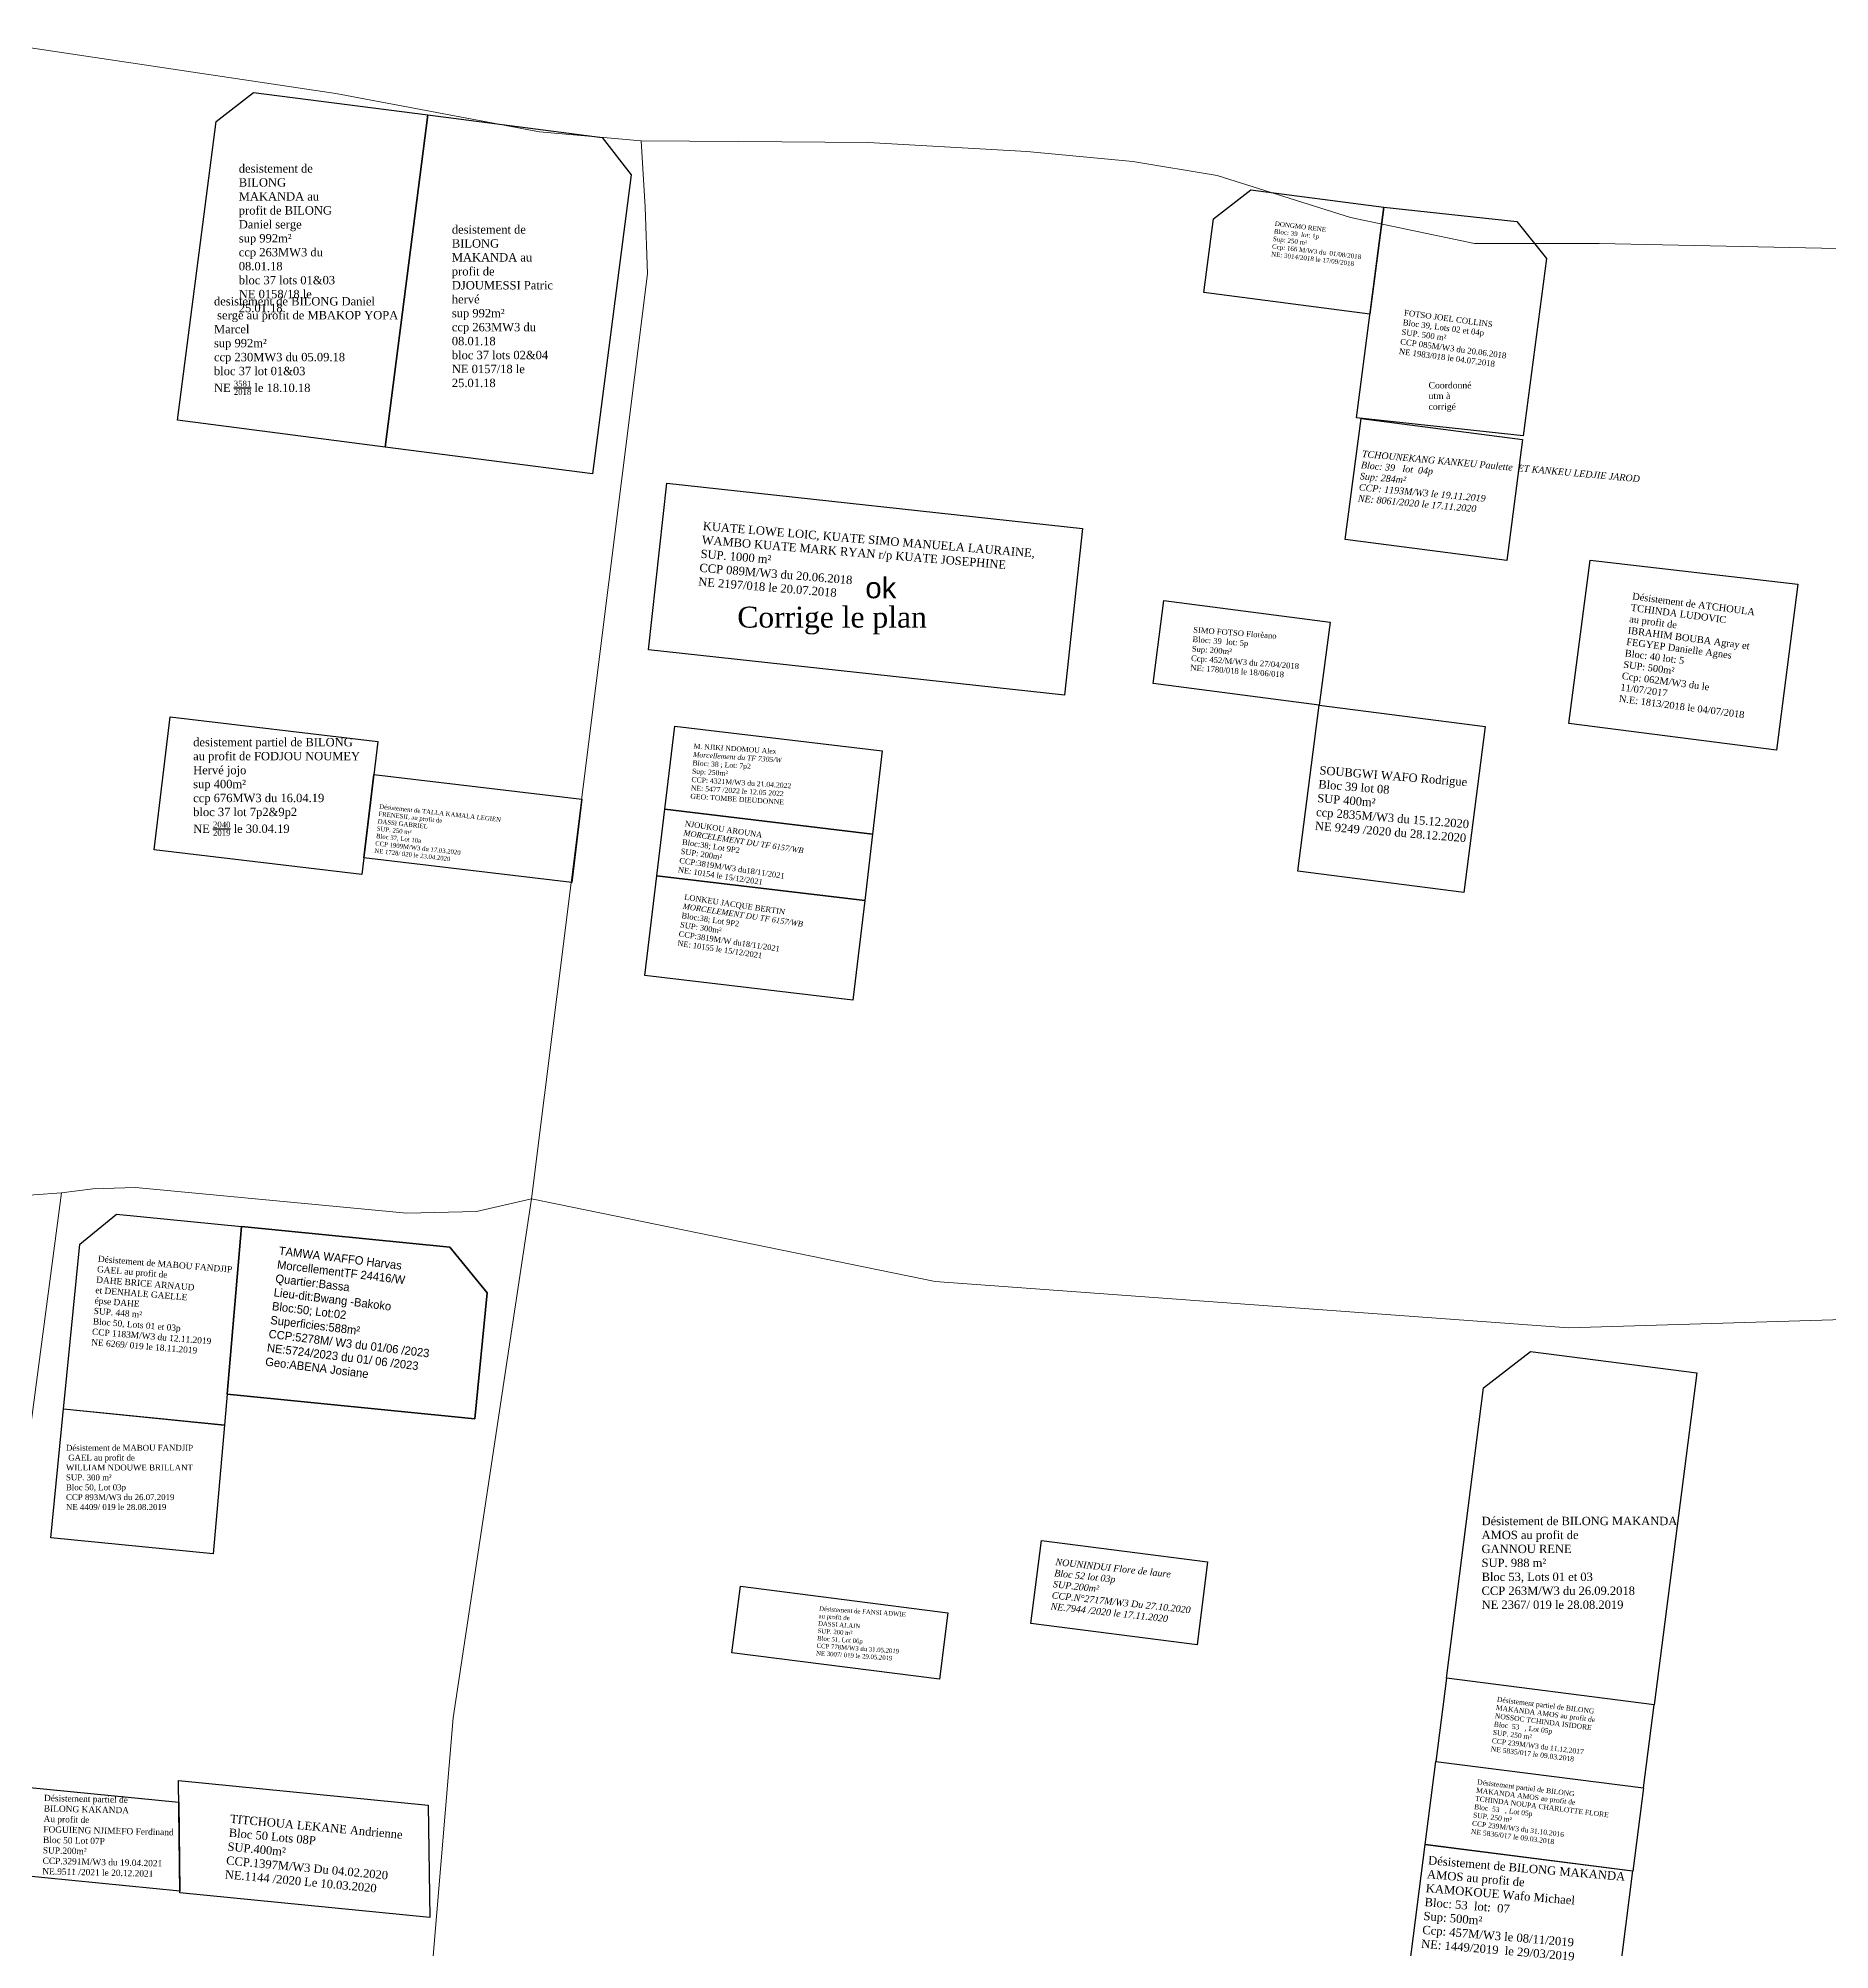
# Model space of a CAD drawing. Header units: millimetres. Extents: x 587399 to 927168, y 438565 to 1444955.
# Drawn here: x 590925 to 591139, y 440157.4 to 440385.7 of the extents above; entities that cross this region are included whole.
import ezdxf

# ---------------------------------------------------------------- set-up
doc = ezdxf.new("R2010")
doc.units = ezdxf.units.MM
doc.header["$LTSCALE"] = 2
doc.layers.add('end maj 26 02 2021', color=7, linetype='Continuous')
doc.layers.add('MAJ DEC 2021', color=234, linetype='Continuous')
doc.layers.add('MAJ APRES LE 13.01.2023', color=222, linetype='Continuous', lineweight=30)
doc.layers.add('Roads_others', color=24, linetype='Continuous', lineweight=9)
doc.styles.get("Standard").update_dxf_attribs({"font": 'arial.ttf'})
doc.styles.add('STYLE3', font='tt0012m_.ttf', dxfattribs={"height": 13})
doc.styles.add('Times 1.0', font='times.ttf', dxfattribs={"width": 0.99, "height": 1})

msp = doc.modelspace()

# ---------------------------------------------------------------- linework, layer by layer
at = {"color": 150, "lineweight": -3, "flags": 128}
msp.add_lwpolyline([(591001.017, 440303.529), (591025.803, 440300.572), (591024.64, 440290.64), (590999.83, 440293.6)], close=True, dxfattribs=at)
at = {"layer": 'end maj 26 02 2021', "color": 150, "lineweight": -3}
msp.add_line((591102.346, 440338.193), (591082.463, 440340.353), dxfattribs=at)
msp.add_line((591102.346, 440338.193), (591082.463, 440340.353), dxfattribs=at)
at = {"layer": 'end maj 26 02 2021', "color": 150, "flags": 128}
for points in [[(590950.692, 440379.231), (590971.52, 440376.546), (590966.412, 440336.875), (590941.617, 440340.069), (590946.214, 440375.775)], [(590950.692, 440379.231), (590971.52, 440376.546), (590966.412, 440336.875), (590941.617, 440340.069), (590946.214, 440375.775)], [(590971.52, 440376.546), (590992.347, 440373.862), (590995.804, 440369.384), (590991.207, 440333.68), (590966.412, 440336.875)], [(590971.52, 440376.546), (590992.347, 440373.862), (590995.804, 440369.384), (590991.207, 440333.68), (590966.412, 440336.875)], [(591085.71, 440365.54), (591101.613, 440363.811), (591105.161, 440359.4), (591102.346, 440338.193), (591082.463, 440340.353)], [(591085.71, 440365.54), (591101.613, 440363.811), (591105.161, 440359.4), (591102.346, 440338.193), (591082.463, 440340.353)], [(591000.073, 440332.541), (591049.743, 440327.121), (591047.583, 440307.241), (590997.893, 440312.641)], [(591000.073, 440332.541), (591049.743, 440327.121), (591047.583, 440307.241), (590997.893, 440312.641)], [(591091.92, 440179.86), (591116.72, 440176.68), (591118, 440186.6), (591093.2, 440189.78)], [(591091.92, 440179.86), (591116.72, 440176.68), (591118, 440186.6), (591093.2, 440189.78)], [(591091.92, 440179.86), (591116.72, 440176.68), (591115.45, 440166.76), (591090.65, 440169.94)], [(591091.92, 440179.86), (591116.72, 440176.68), (591115.45, 440166.76), (591090.65, 440169.94)]]:
    msp.add_lwpolyline(points, close=True, dxfattribs=at)
at = {"layer": 'end maj 26 02 2021', "color": 150, "lineweight": -3, "flags": 128}
msp.add_lwpolyline([(590950.692, 440379.231), (590971.52, 440376.546), (590966.412, 440336.875), (590941.617, 440340.069), (590946.214, 440375.775), (590950.692, 440379.231)], dxfattribs=at)
msp.add_lwpolyline([(590950.692, 440379.231), (590971.52, 440376.546), (590966.412, 440336.875), (590941.617, 440340.069), (590946.214, 440375.775), (590950.692, 440379.231)], dxfattribs=at)
at = {"layer": 'end maj 26 02 2021', "color": 150}
for points in [[(591069.85, 440367.59), (591085.71, 440365.54), (591084.06, 440352.74), (591064.22, 440355.32), (591065.37, 440364.14)], [(591069.85, 440367.59), (591085.71, 440365.54), (591084.06, 440352.74), (591064.22, 440355.32), (591065.37, 440364.14)], [(591059.45, 440318.52), (591079.29, 440315.95), (591078, 440306.04), (591058.17, 440308.61)], [(591059.45, 440318.52), (591079.29, 440315.95), (591078, 440306.04), (591058.17, 440308.61)], [(591090.65, 440169.94), (591115.435, 440166.791), (591112.902, 440146.955), (591088.102, 440149.975)], [(591090.65, 440169.94), (591115.435, 440166.791), (591112.902, 440146.955), (591088.102, 440149.975)]]:
    msp.add_lwpolyline(points, close=True, dxfattribs=at)
at = {"layer": 'end maj 26 02 2021', "color": 150, "lineweight": -3, "flags": 128}
for points in [[(591083, 440340.29), (591102.28, 440337.79), (591100.41, 440323.31), (591081.12, 440325.81)], [(591083, 440340.29), (591102.28, 440337.79), (591100.41, 440323.31), (591081.12, 440325.81)], [(591110.359, 440323.359), (591135.159, 440320.507), (591132.617, 440300.67), (591107.817, 440303.848)], [(591110.359, 440323.359), (591135.159, 440320.507), (591132.617, 440300.67), (591107.817, 440303.848)], [(591078, 440306.05), (591097.84, 440303.47), (591095.27, 440283.64), (591075.43, 440286.21)], [(591078, 440306.05), (591097.84, 440303.47), (591095.27, 440283.64), (591075.43, 440286.21)], [(590940.718, 440304.656), (590965.539, 440301.706), (590963.651, 440285.818), (590938.832, 440288.768)], [(590940.718, 440304.656), (590965.539, 440301.706), (590963.651, 440285.818), (590938.832, 440288.768)], [(590965.071, 440297.734), (590989.902, 440294.787), (590988.723, 440284.858), (590963.891, 440287.806)], [(590965.071, 440297.734), (590989.902, 440294.787), (590988.723, 440284.858), (590963.891, 440287.806)], [(590934.34, 440245.24), (590949.26, 440243.75), (590947.22, 440220.03), (590927.997, 440221.947), (590929.96, 440241.65)], [(590934.34, 440245.24), (590949.26, 440243.75), (590947.22, 440220.03), (590927.997, 440221.947), (590929.96, 440241.65)], [(591103.26, 440228.82), (591123.11, 440226.27), (591118, 440186.6), (591093.2, 440189.78), (591097.64, 440224.49)], [(591103.26, 440228.82), (591123.11, 440226.27), (591118, 440186.6), (591093.2, 440189.78), (591097.64, 440224.49)], [(590927.998, 440221.952), (590947.217, 440220.034), (590945.887, 440204.639), (590926.465, 440206.577)], [(590927.998, 440221.952), (590947.217, 440220.034), (590945.887, 440204.639), (590926.465, 440206.577)], [(591044.84, 440206.25), (591064.67, 440203.71), (591063.41, 440193.79), (591043.57, 440196.33)], [(591044.84, 440206.25), (591064.67, 440203.71), (591063.41, 440193.79), (591043.57, 440196.33)], [(591008.86, 440200.779), (591033.655, 440197.604), (591032.646, 440189.671), (591007.841, 440192.836)], [(591008.86, 440200.779), (591033.655, 440197.604), (591032.646, 440189.671), (591007.841, 440192.836)], [(590941.727, 440177.556), (590971.577, 440174.609), (590971.761, 440161.193), (590941.905, 440164.143)], [(590941.727, 440177.556), (590971.577, 440174.609), (590971.761, 440161.193), (590941.905, 440164.143)]]:
    msp.add_lwpolyline(points, close=True, dxfattribs=at)
at = {"layer": 'MAJ APRES LE 13.01.2023', "color": 232, "lineweight": 30, "flags": 128}
for points in [[(590947.537, 440223.721), (590949.26, 440243.75), (590974.137, 440241.291), (590978.622, 440235.823), (590977.119, 440220.768), (590947.537, 440223.721)], [(590974.137, 440241.291), (590949.26, 440243.75)], [(590978.622, 440235.823), (590974.137, 440241.291)], [(590977.119, 440220.768), (590978.622, 440235.823)], [(590947.537, 440223.721), (590977.119, 440220.768)]]:
    msp.add_lwpolyline(points, dxfattribs=at)
at = {"layer": 'MAJ DEC 2021', "flags": 128}
for points in [[(590999.83, 440293.6), (591024.64, 440290.64), (591023.71, 440282.7), (590998.88, 440285.65)], [(590999.83, 440293.6), (591024.64, 440290.64), (591023.71, 440282.7), (590998.88, 440285.65)], [(590998.88, 440285.66), (591023.71, 440282.7), (591022.29, 440270.79), (590997.46, 440273.74)], [(590998.88, 440285.66), (591023.71, 440282.7), (591022.29, 440270.79), (590997.46, 440273.74)]]:
    msp.add_lwpolyline(points, close=True, dxfattribs=at)
at = {"layer": 'MAJ DEC 2021', "lineweight": -3, "flags": 128}
msp.add_lwpolyline([(590923.561, 440176.793), (590941.761, 440174.995), (590941.902, 440164.338), (590922.52, 440166.253)], close=True, dxfattribs=at)
msp.add_lwpolyline([(590923.561, 440176.793), (590941.761, 440174.995), (590941.902, 440164.338), (590922.52, 440166.253)], close=True, dxfattribs=at)
at = {"layer": 'Roads_others'}
msp.add_line((590927.749, 440247.768), (590917.7, 440171.78), dxfattribs=at)
for points in [[(591351.842, 440338.673), (591314.91, 440345.877), (591308.058, 440347.871), (591297.344, 440348.822), (591289.75, 440348.295), (591282.611, 440348.763), (591278.726, 440349.025), (591236.445, 440353.493), (591170.259, 440360.27), (591160.723, 440360.15), (591111.44, 440361.206), (591096.553, 440361.191), (591081.74, 440364.283), (591065.803, 440369.297), (591055.743, 440370.989), (591043.086, 440372.16), (591024.112, 440373.246), (591008.624, 440373.375), (590997.012, 440373.441), (590984.876, 440374.534), (590960.525, 440379.097), (590916.3, 440385.708)], [(590997.012, 440373.441), (590997.464, 440365.526), (590997.771, 440357.545), (590983.882, 440247.05), (590974.562, 440185.069), (590968.242, 440110.078), (590968.995, 440100.318), (590972.419, 440096.474)], [(590406.98, 440314.653), (590433.972, 440311.286), (590464.685, 440306.508), (590473.623, 440305.632), (590490.264, 440306.577), (590497.335, 440306.982), (590505.151, 440307.211), (590514.266, 440306.811), (590554.359, 440302.528), (590619.507, 440289.283), (590682.203, 440274.852), (590686.811, 440274.282), (590691.141, 440273.755), (590744.893, 440266.922), (590804.385, 440258.634), (590865.806, 440253.588), (590921.089, 440247.508), (590924.441, 440247.544), (590927.749, 440247.768), (590931.49, 440248.259), (590936.608, 440248.407), (590968.996, 440245.333), (590977.333, 440245.563), (590983.882, 440247.05)], [(590983.882, 440247.05), (591032.129, 440237.193), (591107.773, 440231.642), (591157.796, 440233.173), (591166.878, 440232.883), (591180.88, 440230.532), (591194.885, 440225.516), (591206.044, 440223.758), (591218.112, 440223.648), (591238.363, 440222.751), (591263.444, 440220.631), (591268.55, 440221.819), (591271.335, 440223.602), (591273.307, 440226.854), (591275.722, 440232.771)]]:
    msp.add_lwpolyline(points, dxfattribs=at)

# ---------------------------------------------------------------- texts
at = {"insert": (591003.289, 440301.452), "char_height": 0.6, "width": 58.93207, "attachment_point": 1, "rotation": 356.34696}
msp.add_mtext('{\\fTimes New Roman|b0|i0|c186|p18;M. NJIKI NDOMOU Alex\\P\\fTimes New Roman|b0|i1|c0|p18;\\C1;Morcellement du TF 7305/W\\fTimes New Roman|b0|i0|c186|p18;\\C256;\\PBloc: 38 ; Lot: 7p2\\PSup: 250m²\\PCCP: 4321M/W3 du 21.04.2022\\PNE: 5477 /2022 le 12.05 2022\\P\\C1;GEO: TOMBE DIEUDONNE}', dxfattribs=at)
at = {"layer": 'end maj 26 02 2021', "color": 150, "linetype": 'ByBlock', "lineweight": -3, "ltscale": 0.0014, "char_height": 1, "attachment_point": 1, "style": 'Times 1.0'}
for s, insert, width in [('desistement de BILONG MAKANDA au profit de BILONG Daniel serge\\Psup 992m²\\Pccp 263MW3 du 08.01.18\\Pbloc 37 lots 01&03\\PNE 0158/18 le 25.01.18', (590948.934, 440370.649), 12.71746), ('desistement de BILONG MAKANDA au profit de BILONG Daniel serge\\Psup 992m²\\Pccp 263MW3 du 08.01.18\\Pbloc 37 lots 01&03\\PNE 0158/18 le 25.01.18', (590948.934, 440370.649), 12.71746), ('{\\fTimes New Roman|b0|i0|c186|p18;desistement de BILONG MAKANDA au profit de DJOUMESSI Patric hervé\\Psup 992m²\\Pccp 263MW3 du 08.01.18\\Pbloc 37 lots 02&04\\PNE 0157/18 le 25.01.18}', (590974.385, 440363.368), 12.71746), ('{\\fTimes New Roman|b0|i0|c186|p18;desistement de BILONG MAKANDA au profit de DJOUMESSI Patric hervé\\Psup 992m²\\Pccp 263MW3 du 08.01.18\\Pbloc 37 lots 02&04\\PNE 0157/18 le 25.01.18}', (590974.385, 440363.368), 12.71746), ('\\A1;{\\fTimes New Roman|b0|i0|c186|p18;\\C1;desistement de BILONG Daniel\\fTimes New Roman|b0|i0|c0|p18;\\P\\fTimes New Roman|b0|i0|c186|p18; serge au profit de MBAKOP YOPA Marcel\\Psup 992m²\\Pccp 230MW3 du 05.09.18\\Pbloc 37 lot 01&03\\PNE \\H0.7x;\\S3581/2018;\\H1.429x; le 18.10.18}', (590945.97, 440354.789), 24.16369), ('\\A1;{\\fTimes New Roman|b0|i0|c186|p18;\\C1;desistement de BILONG Daniel\\fTimes New Roman|b0|i0|c0|p18;\\P\\fTimes New Roman|b0|i0|c186|p18; serge au profit de MBAKOP YOPA Marcel\\Psup 992m²\\Pccp 230MW3 du 05.09.18\\Pbloc 37 lot 01&03\\PNE \\H0.7x;\\S3581/2018;\\H1.429x; le 18.10.18}', (590945.97, 440354.789), 24.16369), ('\\A1;desistement partiel de BILONG  au profit de {\\fTimes New Roman|b0|i0|c186|p18;FODJOU NOUMEY\\PHervé jojo\\Psup 400m²\\Pccp 676MW3 du 16.04.19\\Pbloc 37 lot 7p2&9p2\\PNE \\H0.7x;\\S2040/2019;\\H1.429x; le 30.04.19}', (590943.485, 440302.115), 19.9865), ('\\A1;desistement partiel de BILONG  au profit de {\\fTimes New Roman|b0|i0|c186|p18;FODJOU NOUMEY\\PHervé jojo\\Psup 400m²\\Pccp 676MW3 du 16.04.19\\Pbloc 37 lot 7p2&9p2\\PNE \\H0.7x;\\S2040/2019;\\H1.429x; le 30.04.19}', (590943.485, 440302.115), 19.9865)]:
    msp.add_mtext(s, dxfattribs=dict(at, insert=insert, width=width))
at = {"layer": 'end maj 26 02 2021', "attachment_point": 1}
for s, width, heights, insert, char_height, rotation in [('{\\fTimes New Roman|b0|i0|c0|p18;DONGMO RENE\\PBloc: 39  lot: 1p\\PSup: 250 m²\\PCcp: 166 M/W3 du  01/08/2018\\PNE: 3014/2018 le 17/09/2018}', 183.65366, [70.047], (591072.733, 440363.847), 0.54773, 353.15229), ('{\\fTimes New Roman|b0|i0|c0|p18;DONGMO RENE\\PBloc: 39  lot: 1p\\PSup: 250 m²\\PCcp: 166 M/W3 du  01/08/2018\\PNE: 3014/2018 le 17/09/2018}', 183.65366, [70.047], (591072.733, 440363.847), 0.54773, 353.15229), ('{\\fTimes New Roman|b0|i0|c0|p18;SIMO FOTSO Florèano\\PBloc: 39  lot: 5p\\PSup: 200m²\\PCcp: 452/M/W3 du 27/04/2018\\PNE: 1780/018 le 18/06/018}', 158.67653, [45.275], (591062.98, 440315.394), 0.68006, 355.65185), ('{\\fTimes New Roman|b0|i0|c0|p18;SIMO FOTSO Florèano\\PBloc: 39  lot: 5p\\PSup: 200m²\\PCcp: 452/M/W3 du 27/04/2018\\PNE: 1780/018 le 18/06/018}', 158.67653, [45.275], (591062.98, 440315.394), 0.68006, 355.65185), ('{\\fTimes New Roman|b0|i0|c0|p18;\\C1;Désistement de BILONG MAKANDA\\PAMOS au profit de\\C256;\\PKAMOKOUE Wafo Michael\\PBloc: 53  lot:  07\\PSup: 500m²\\PCcp: 457M/W3 le 08/11/2019\\PNE: 1449/2019  le 29/03/2019}', 100.46356, [24.384], (591091.062, 440168.556), 1, 355.19771), ('{\\fTimes New Roman|b0|i0|c0|p18;\\C1;Désistement de BILONG MAKANDA\\PAMOS au profit de\\C256;\\PKAMOKOUE Wafo Michael\\PBloc: 53  lot:  07\\PSup: 500m²\\PCcp: 457M/W3 le 08/11/2019\\PNE: 1449/2019  le 29/03/2019}', 100.46356, [24.384], (591091.062, 440168.556), 1, 355.19771)]:
    msp.add_mtext_dynamic_manual_height_columns(s, width=width, gutter_width=12.5, heights=heights, dxfattribs=dict(at, insert=insert, char_height=char_height, rotation=rotation))
at = {"layer": 'end maj 26 02 2021', "color": 150, "linetype": 'ByBlock', "lineweight": -3, "ltscale": 0.0014, "attachment_point": 1, "style": 'Times 1.0'}
for s, insert, char_height, width, rotation in [('{\\fTimes New Roman|b0|i0|c186|p18;\\C256;FOTSO JOEL COLLINS\\PBloc \\fTimes New Roman|b0|i0|c0|p18;39\\fTimes New Roman|b0|i0|c186|p18;, Lot\\fTimes New Roman|b0|i0|c0|p18;s\\fTimes New Roman|b0|i0|c186|p18; \\fTimes New Roman|b0|i0|c0|p18;02 et 04p\\P\\fTimes New Roman|b0|i0|c186|p18;SUP. \\fTimes New Roman|b0|i0|c0|p18;500\\fTimes New Roman|b0|i0|c186|p18; m²\\PCCP \\fTimes New Roman|b0|i0|c0|p18;085\\fTimes New Roman|b0|i0|c186|p18;M/W\\fTimes New Roman|b0|i0|c0|p18;3\\fTimes New Roman|b0|i0|c186|p18; du \\fTimes New Roman|b0|i0|c0|p18;2\\fTimes New Roman|b0|i0|c186|p18;0.\\fTimes New Roman|b0|i0|c0|p18;06\\fTimes New Roman|b0|i0|c186|p18;.201\\fTimes New Roman|b0|i0|c0|p18;8\\fTimes New Roman|b0|i0|c186|p18;\\PNE \\fTimes New Roman|b0|i0|c0|p18;1983\\fTimes New Roman|b0|i0|c186|p18;/018 le 04.07.2018}', (591088.195, 440353.283), 0.697258, 50.50308, 352.37233), ('{\\fTimes New Roman|b0|i0|c186|p18;\\C256;FOTSO JOEL COLLINS\\PBloc \\fTimes New Roman|b0|i0|c0|p18;39\\fTimes New Roman|b0|i0|c186|p18;, Lot\\fTimes New Roman|b0|i0|c0|p18;s\\fTimes New Roman|b0|i0|c186|p18; \\fTimes New Roman|b0|i0|c0|p18;02 et 04p\\P\\fTimes New Roman|b0|i0|c186|p18;SUP. \\fTimes New Roman|b0|i0|c0|p18;500\\fTimes New Roman|b0|i0|c186|p18; m²\\PCCP \\fTimes New Roman|b0|i0|c0|p18;085\\fTimes New Roman|b0|i0|c186|p18;M/W\\fTimes New Roman|b0|i0|c0|p18;3\\fTimes New Roman|b0|i0|c186|p18; du \\fTimes New Roman|b0|i0|c0|p18;2\\fTimes New Roman|b0|i0|c186|p18;0.\\fTimes New Roman|b0|i0|c0|p18;06\\fTimes New Roman|b0|i0|c186|p18;.201\\fTimes New Roman|b0|i0|c0|p18;8\\fTimes New Roman|b0|i0|c186|p18;\\PNE \\fTimes New Roman|b0|i0|c0|p18;1983\\fTimes New Roman|b0|i0|c186|p18;/018 le 04.07.2018}', (591088.195, 440353.283), 0.697258, 50.50308, 352.37233), ('{\\fTimes New Roman|b0|i0|c186|p18;\\C256;KUATE LOWE LOIC, KUATE SIMO MANUELA LAURAINE\\fTimes New Roman|b0|i0|c0|p18;,\\fTimes New Roman|b0|i0|c186|p18;\\PWAMBO\\fTimes New Roman|b0|i0|c0|p18; KUATE MARK RYAN r/p KUATE JOSEPHINE\\PSUP. 1000 m²\\PCCP 089M/W3 du 20.06.2018\\PNE 2197/018 le 20.07.2018\\fTimes New Roman|b0|i0|c186|p18; }', (591004.424, 440327.957), 1, 60.58557, 355.28839), ('{\\fTimes New Roman|b0|i0|c186|p18;\\C256;KUATE LOWE LOIC, KUATE SIMO MANUELA LAURAINE\\fTimes New Roman|b0|i0|c0|p18;,\\fTimes New Roman|b0|i0|c186|p18;\\PWAMBO\\fTimes New Roman|b0|i0|c0|p18; KUATE MARK RYAN r/p KUATE JOSEPHINE\\PSUP. 1000 m²\\PCCP 089M/W3 du 20.06.2018\\PNE 2197/018 le 20.07.2018\\fTimes New Roman|b0|i0|c186|p18; }', (591004.424, 440327.957), 1, 60.58557, 355.28839), ('SOUBGWI WAFO Rodrigue \\PBloc 39 lot 08\\PSUP 400m²\\Pccp 2835M/W3 du 15.12.2020\\PNE 9249 /2020 du 28.12.2020', (591078.081, 440298.773), 1, 19.0788, 355.37859), ('SOUBGWI WAFO Rodrigue \\PBloc 39 lot 08\\PSUP 400m²\\Pccp 2835M/W3 du 15.12.2020\\PNE 9249 /2020 du 28.12.2020', (591078.081, 440298.773), 1, 19.0788, 355.37859), ('{\\C1;Désistement de TALLA KAMALA LEGIEN\\PFRENESIL au profit de\\P\\C256;DASSI GABRIEL\\PSUP. 250 m²\\PBloc 37, Lot 10a\\PCCP 1909M/W3 du 17.03.2020\\PNE 1728/ 020 le 23.04.2020}', (590965.754, 440294.216), 0.53219, 15.72822, 353.70483), ('{\\C1;Désistement de TALLA KAMALA LEGIEN\\PFRENESIL au profit de\\P\\C256;DASSI GABRIEL\\PSUP. 250 m²\\PBloc 37, Lot 10a\\PCCP 1909M/W3 du 17.03.2020\\PNE 1728/ 020 le 23.04.2020}', (590965.754, 440294.216), 0.53219, 15.72822, 353.70483), ('{\\C1;Désistement de MABOU FANDJIP \\PGAEL au profit de\\C256; \\PDAHE BRICE ARNAUD\\Pet DENHALE GAELLE \\Pépse DAHE\\PSUP. 448 m²\\PBloc 50, Lots 01 et 03p\\PCCP 1183M/W3 du 12.11.2019\\PNE 6269/ 019 le 18.11.2019}', (590932.143, 440240.283), 0.74903, 34.26248, 355.4006), ('{\\C1;Désistement de MABOU FANDJIP \\PGAEL au profit de\\C256; \\PDAHE BRICE ARNAUD\\Pet DENHALE GAELLE \\Pépse DAHE\\PSUP. 448 m²\\PBloc 50, Lots 01 et 03p\\PCCP 1183M/W3 du 12.11.2019\\PNE 6269/ 019 le 18.11.2019}', (590932.143, 440240.283), 0.74903, 34.26248, 355.4006), ('\\A1;{\\fTimes New Roman|b0|i1|c0|p18;\\C7;NOUNINDUI Flore de laure\\PBloc 52 lot 03p\\PSUP.200m²\\PCCP.N°2717M/W3 Du 27.10.2020\\PNE.7944 /2020 le 17.11.2020}', (591046.542, 440204.103), 0.8, 19.9534, 353.82752), ('\\A1;{\\fTimes New Roman|b0|i1|c0|p18;\\C7;NOUNINDUI Flore de laure\\PBloc 52 lot 03p\\PSUP.200m²\\PCCP.N°2717M/W3 Du 27.10.2020\\PNE.7944 /2020 le 17.11.2020}', (591046.542, 440204.103), 0.8, 19.9534, 353.82752), ('{\\C1;Désistement de FANSI ADWIE\\Pau profit de\\P\\C256;DASSI ALAIN\\PSUP. 200 m²\\PBloc 51, Lot 06p\\PCCP 778M/W3 du 31.05.2019 \\PNE 3007/ 019 le 29.05.2019}', (591018.283, 440198.391), 0.53333, 18.77413, 356.08944), ('{\\C1;Désistement de FANSI ADWIE\\Pau profit de\\P\\C256;DASSI ALAIN\\PSUP. 200 m²\\PBloc 51, Lot 06p\\PCCP 778M/W3 du 31.05.2019 \\PNE 3007/ 019 le 29.05.2019}', (591018.283, 440198.391), 0.53333, 18.77413, 356.08944), ('{\\C1;Désistement partiel de BILONG \\PMAKANDA AMOS au profit de\\C256;\\PNOSSOC TCHINDA ISIDORE\\PBloc  53   , Lot 05p\\PSUP. 250 m²\\PCCP 239M/W3 du 11.12.2017\\PNE 5835/017 le 09.03.2018}', (591099.281, 440187.583), 0.59703, 29.16681, 352.90615), ('{\\C1;Désistement partiel de BILONG \\PMAKANDA AMOS au profit de\\C256;\\PNOSSOC TCHINDA ISIDORE\\PBloc  53   , Lot 05p\\PSUP. 250 m²\\PCCP 239M/W3 du 11.12.2017\\PNE 5835/017 le 09.03.2018}', (591099.281, 440187.583), 0.59703, 29.16681, 352.90615), ('{\\C1;Désistement partiel de BILONG \\PMAKANDA AMOS au profit de\\C256;\\PTCHINDA NOUPA CHARLOTTE FLORE\\PBloc  53   , Lot 05p\\PSUP. 250 m²\\PCCP 239M/W3 du 31.10.2016\\PNE 5836/017 le 09.03.2018}', (591096.917, 440177.712), 0.59703, 29.16681, 352.90615), ('{\\C1;Désistement partiel de BILONG \\PMAKANDA AMOS au profit de\\C256;\\PTCHINDA NOUPA CHARLOTTE FLORE\\PBloc  53   , Lot 05p\\PSUP. 250 m²\\PCCP 239M/W3 du 31.10.2016\\PNE 5836/017 le 09.03.2018}', (591096.917, 440177.712), 0.59703, 29.16681, 352.90615), ('{\\C7;TITCHOUA LEKANE Andrienne\\PBloc 50 Lots 08P\\PSUP.400m²\\PCCP.1397M/W3 Du 04.02.2020\\PNE.1144 /2020 Le 10.03.2020}', (590947.954, 440173.516), 1, 21.1433, 354.66323), ('{\\C7;TITCHOUA LEKANE Andrienne\\PBloc 50 Lots 08P\\PSUP.400m²\\PCCP.1397M/W3 Du 04.02.2020\\PNE.1144 /2020 Le 10.03.2020}', (590947.954, 440173.516), 1, 21.1433, 354.66323)]:
    msp.add_mtext(s, dxfattribs=dict(at, insert=insert, char_height=char_height, width=width, rotation=rotation))
at = {"layer": 'end maj 26 02 2021', "color": 150, "lineweight": -3, "attachment_point": 1}
for s, insert, char_height, width in [('{\\fTimes New Roman|b0|i0|c0|p18;\\C1;Coordonné\\Putm à corrigé}', (591091.063, 440344.64), 0.76472, 4.21544), ('{\\fTimes New Roman|b0|i0|c0|p18;\\C1;Coordonné\\Putm à corrigé}', (591091.063, 440344.64), 0.76472, 4.21544), ('{\\fTimes New Roman|b0|i0|c0|p18;\\W0.99;\\C1;Désistement de MABOU FANDJIP\\P GAEL au profit de\\P\\C256;WILLIAM NDOUWE BRILLANT\\PSUP. 300 m²\\PBloc 50, Lot 03p\\PCCP 893M/W3 du 26.07.2019\\PNE 4409/ 019 le 28.08.2019}', (590928.29, 440217.672), 0.70741, 46.72487), ('{\\fTimes New Roman|b0|i0|c0|p18;\\W0.99;\\C1;Désistement de MABOU FANDJIP\\P GAEL au profit de\\P\\C256;WILLIAM NDOUWE BRILLANT\\PSUP. 300 m²\\PBloc 50, Lot 03p\\PCCP 893M/W3 du 26.07.2019\\PNE 4409/ 019 le 28.08.2019}', (590928.29, 440217.672), 0.70741, 46.72487), ('{\\fTimes New Roman|b0|i0|c186|p18;\\W0.99;\\C1;Désistement de BILONG MAKANDA\\PAMOS au profit de \\C256;\\PGANNOU RENE\\PSUP. 988 m²\\PBloc 53, Lots 01 et 03\\PCCP 263M/W3 du 26.09.2018\\PNE 2367/ 019 le 28.08.2019}', (591097.397, 440209.075), 1, 59.82149), ('{\\fTimes New Roman|b0|i0|c186|p18;\\W0.99;\\C1;Désistement de BILONG MAKANDA\\PAMOS au profit de \\C256;\\PGANNOU RENE\\PSUP. 988 m²\\PBloc 53, Lots 01 et 03\\PCCP 263M/W3 du 26.09.2018\\PNE 2367/ 019 le 28.08.2019}', (591097.397, 440209.075), 1, 59.82149)]:
    msp.add_mtext(s, dxfattribs=dict(at, insert=insert, char_height=char_height, width=width))
at = {"layer": 'end maj 26 02 2021', "color": 150, "linetype": 'ByBlock', "lineweight": -3, "ltscale": 0.0014, "insert": (591083.15, 440336.475), "char_height": 0.8, "attachment_point": 1, "rotation": 354.81966, "style": 'Times 1.0'}
msp.add_mtext_dynamic_manual_height_columns('{\\fTimes New Roman|b0|i1|c0|p18;\\C7;TCHOUNEKANG KANKEU Paulette  ET KANKEU LEDJIE JAROD\\PBloc: 39   lot  04p \\PSup: 284m²\\PCCP: 1193M/W3 le 19.11.2019\\PNE: 8061/2020 le 17.11.2020}', width=72.12206, gutter_width=12.5, heights=[24.836], dxfattribs=at)
msp.add_mtext_dynamic_manual_height_columns('{\\fTimes New Roman|b0|i1|c0|p18;\\C7;TCHOUNEKANG KANKEU Paulette  ET KANKEU LEDJIE JAROD\\PBloc: 39   lot  04p \\PSup: 284m²\\PCCP: 1193M/W3 le 19.11.2019\\PNE: 8061/2020 le 17.11.2020}', width=72.12206, gutter_width=12.5, heights=[24.836], dxfattribs=at)
at = {"layer": 'end maj 26 02 2021', "color": 150, "char_height": 2.5, "attachment_point": 1}
for s, insert, width in [('ok', (591023.791, 440321.307), 9.38685), ('ok', (591023.791, 440321.307), 9.38685), ('{\\fTimes New Roman|b0|i0|c0|p18;\\C1;Corrige le plan}', (591008.483, 440317.801), 43.03629), ('{\\fTimes New Roman|b0|i0|c0|p18;\\C1;Corrige le plan}', (591008.483, 440317.801), 43.03629)]:
    msp.add_mtext(s, dxfattribs=dict(at, insert=insert, width=width))
at = {"layer": 'end maj 26 02 2021', "color": 150, "lineweight": -3, "insert": (591115.465, 440319.48), "char_height": 0.82204, "width": 15.01902, "attachment_point": 1, "rotation": 352.56204}
msp.add_mtext('{\\fTimes New Roman|b0|i0|c0|p18;\\C1;Désistement de ATCHOULA TCHINDA LUDOVIC\\Pau profit de \\C256;\\PIBRAHIM BOUBA Agray et FEGYEP Danielle Agnes\\PBloc: 40 lot: 5\\PSUP: 500m²\\PCcp: 062M/W3 du le 11/07/2017\\PN.E: 1813/2018 le 04/07/2018}', dxfattribs=at)
msp.add_mtext('{\\fTimes New Roman|b0|i0|c0|p18;\\C1;Désistement de ATCHOULA TCHINDA LUDOVIC\\Pau profit de \\C256;\\PIBRAHIM BOUBA Agray et FEGYEP Danielle Agnes\\PBloc: 40 lot: 5\\PSUP: 500m²\\PCcp: 062M/W3 du le 11/07/2017\\PN.E: 1813/2018 le 04/07/2018}', dxfattribs=at)
at = {"layer": 'MAJ APRES LE 13.01.2023', "color": 232, "lineweight": 30, "insert": (590953.79, 440241.375), "char_height": 1, "width": 20.88895, "attachment_point": 1, "rotation": 353.02957, "style": 'STYLE3'}
msp.add_mtext('TAMWA WAFFO Harvas\\P{\\A1;\\C1;MorcellementTF 24416/W\\P\\C0;Quartier:Bassa\\PLieu-dit:Bwang -Bakoko\\PBloc:50; Lot:02\\PSuperficies:588m²\\PCCP:5278M/ W3 du 01/06 /2023\\PNE:5724/2023 du 01/ 06 /2023\\P\\C1;Geo:ABENA Josiane}', dxfattribs=at)
at = {"layer": 'MAJ DEC 2021', "char_height": 0.6681, "width": 14.55778, "attachment_point": 1, "rotation": 351.45577}
for s, insert in [('{\\fTimes New Roman|b0|i0|c0|p18;NJOUKOU AROUNA\\P\\fTimes New Roman|b0|i1|c0|p18;\\C1;MORCELEMENT DU TF 6157/WB\\C0;\\P\\fTimes New Roman|b0|i0|c0|p18;Bloc:38; Lot 9P2\\PSUP: 200m²\\PCCP:3819M/W3 du18/11/2021\\PNE: 10154 le 15/12/2021}', (591002.282, 440292.245)), ('{\\fTimes New Roman|b0|i0|c0|p18;NJOUKOU AROUNA\\P\\fTimes New Roman|b0|i1|c0|p18;\\C1;MORCELEMENT DU TF 6157/WB\\C0;\\P\\fTimes New Roman|b0|i0|c0|p18;Bloc:38; Lot 9P2\\PSUP: 200m²\\PCCP:3819M/W3 du18/11/2021\\PNE: 10154 le 15/12/2021}', (591002.282, 440292.245)), ('{\\fTimes New Roman|b0|i0|c0|p18;LONKEU JACQUE BERTIN\\P\\fTimes New Roman|b0|i1|c0|p18;\\C1;MORCELEMENT DU TF 6157/WB\\C0;\\P\\fTimes New Roman|b0|i0|c0|p18;Bloc:38; Lot 9P2\\PSUP: 300m²\\PCCP:3819M/W du18/11/2021\\PNE: 10155 le 15/12/2021}', (591002.211, 440283.467)), ('{\\fTimes New Roman|b0|i0|c0|p18;LONKEU JACQUE BERTIN\\P\\fTimes New Roman|b0|i1|c0|p18;\\C1;MORCELEMENT DU TF 6157/WB\\C0;\\P\\fTimes New Roman|b0|i0|c0|p18;Bloc:38; Lot 9P2\\PSUP: 300m²\\PCCP:3819M/W du18/11/2021\\PNE: 10155 le 15/12/2021}', (591002.211, 440283.467))]:
    msp.add_mtext(s, dxfattribs=dict(at, insert=insert))
at = {"layer": 'MAJ DEC 2021', "color": 150, "linetype": 'ByBlock', "lineweight": -3, "ltscale": 0.0014, "insert": (590925.677, 440175.87), "char_height": 0.75, "width": 21.1433, "attachment_point": 1, "rotation": 358.69082, "style": 'Times 1.0'}
msp.add_mtext('{\\C1;Désistement partiel de \\P\\C7;BILONG KAKANDA \\P\\C1;Au profit de \\C7;\\PFOGUIENG NJIMEFO Ferdinand \\PBloc 50 Lot 07P\\PSUP.200m²\\PCCP.3291M/W3 du 19.04.2021\\PNE.9511 /2021 le 20.12.2021}', dxfattribs=at)
msp.add_mtext('{\\C1;Désistement partiel de \\P\\C7;BILONG KAKANDA \\P\\C1;Au profit de \\C7;\\PFOGUIENG NJIMEFO Ferdinand \\PBloc 50 Lot 07P\\PSUP.200m²\\PCCP.3291M/W3 du 19.04.2021\\PNE.9511 /2021 le 20.12.2021}', dxfattribs=at)

doc.saveas('drawing.dxf')
